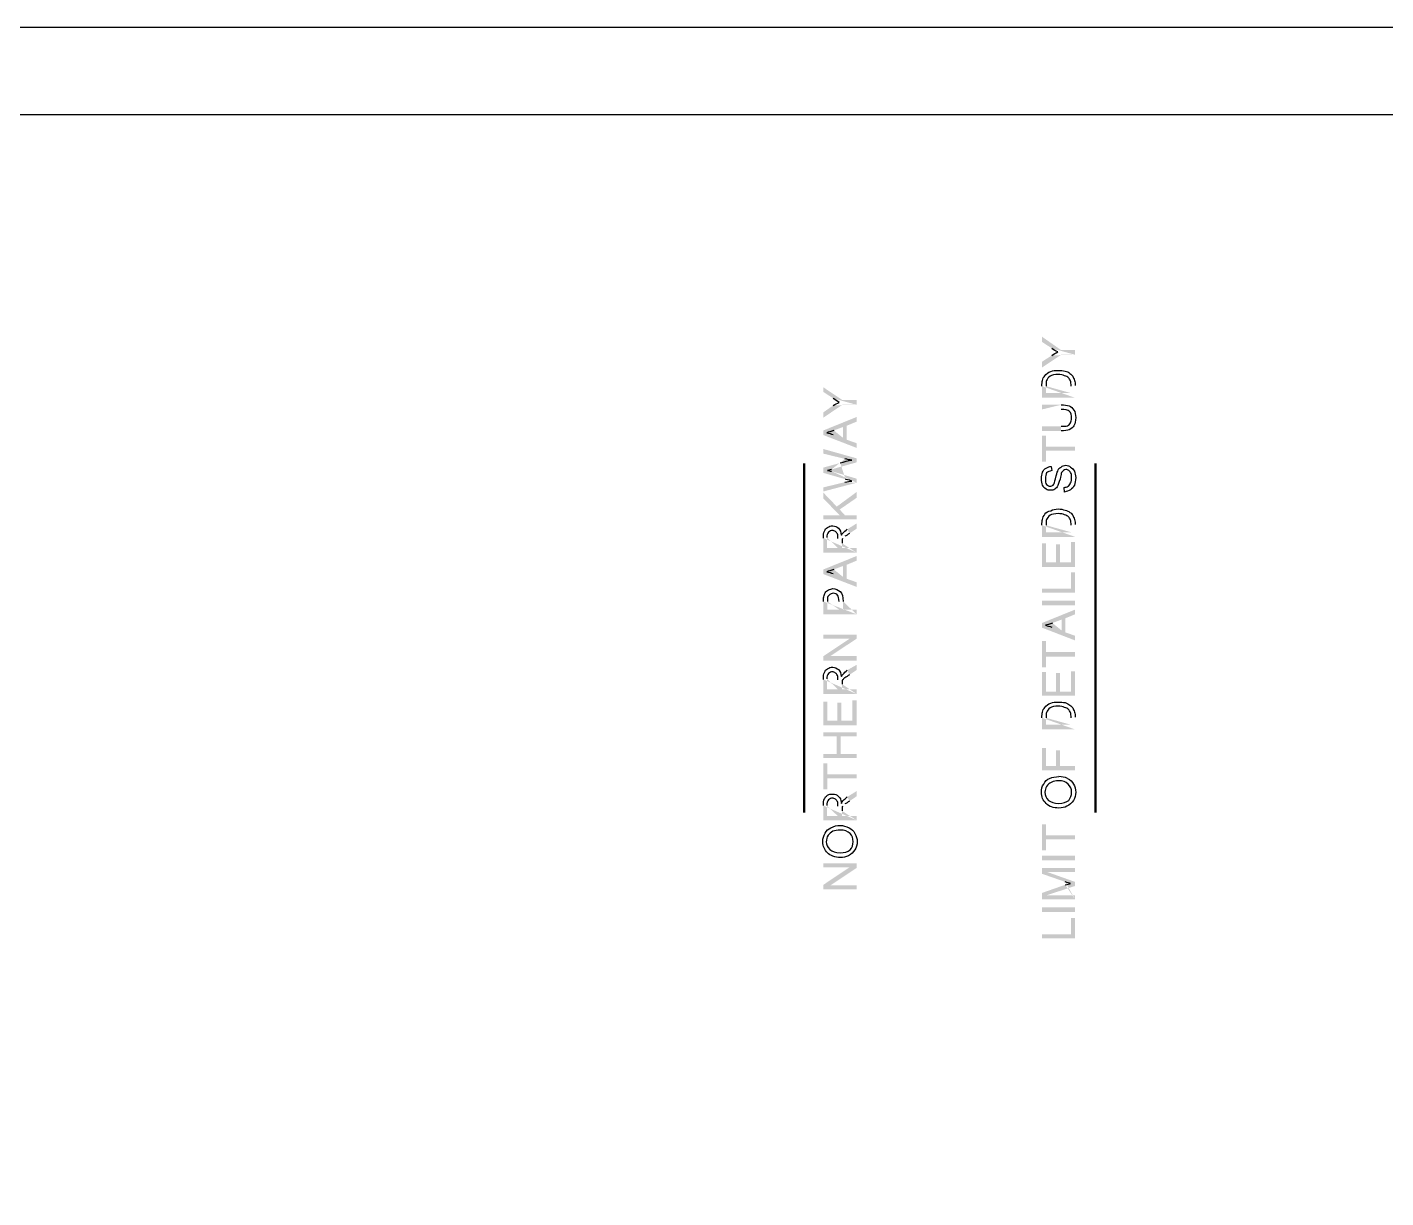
# Model space of a CAD drawing. Header units: feet. Extents: x -88.4 to -52.7, y -30 to -2.4.
# Drawn here: x -65.101 to -61.202, y -5.806 to -2.448 of the extents above; entities that cross this region are included whole.
import ezdxf

# ---------------------------------------------------------------- set-up
doc = ezdxf.new("R2010")
doc.units = ezdxf.units.FT
doc.header["$LTSCALE"] = 0.3
doc.header["$MEASUREMENT"] = 0
doc.layers.add('PDF_Geometry', color=7, linetype='Continuous')
doc.layers.add('PDF_Solid Fills', color=7, linetype='Continuous')

msp = doc.modelspace()

# ---------------------------------------------------------------- hatches: boundary and pattern name
at = {"layer": 'PDF_Solid Fills', "transparency": 33554559}
h = msp.add_hatch(color=256, dxfattribs=at)
h.paths.add_polyline_path([(-62.0935, -3.3877), (-62.1335, -3.3877), (-62.1885, -3.4244), (-62.1885, -3.4077), (-62.1601, -3.3894)], flags=0)
h.paths.add_polyline_path([(-62.1601, -3.3693), (-62.1885, -3.3509), (-62.1885, -3.3359), (-62.1335, -3.3744), (-62.0935, -3.3744), (-62.0935, -3.3877)], flags=0)
h = msp.add_hatch(color=256, dxfattribs=at)
h.paths.add_polyline_path([(-62.7207, -3.5312), (-62.7608, -3.5312), (-62.8158, -3.5679), (-62.8158, -3.5529), (-62.7874, -3.5329)], flags=0)
h.paths.add_polyline_path([(-62.7874, -3.5129), (-62.8158, -3.4945), (-62.8158, -3.4811), (-62.7608, -3.5179), (-62.7207, -3.5179), (-62.7207, -3.5312)], flags=0)
h = msp.add_hatch(color=256, dxfattribs=at)
h.paths.add_polyline_path([(-62.0935, -3.5112), (-62.1885, -3.5112), (-62.1885, -3.4778)], flags=0)
h.paths.add_polyline_path([(-62.0935, -3.4761), (-62.0935, -3.5112)], flags=0)
h.paths.add_polyline_path([(-62.1051, -3.4978), (-62.1051, -3.4778)], flags=0)
h.paths.add_polyline_path([(-62.1768, -3.4778), (-62.1768, -3.4978), (-62.1051, -3.4978)], flags=0)
h = msp.add_hatch(color=256, dxfattribs=at)
h.paths.add_polyline_path([(-62.1885, -3.5446), (-62.1885, -3.5312), (-62.1335, -3.5312)], flags=0)
h.paths.add_polyline_path([(-62.1335, -3.6063), (-62.1885, -3.6063), (-62.1885, -3.593), (-62.1335, -3.593)], flags=0)
h.paths.add_polyline_path([(-62.1335, -3.5446), (-62.1885, -3.5446)], flags=0)
h = msp.add_hatch(color=256, dxfattribs=at)
h.paths.add_polyline_path([(-62.7207, -3.6548), (-62.8158, -3.6181), (-62.8158, -3.6048), (-62.7207, -3.5663), (-62.7207, -3.5797), (-62.749, -3.5914), (-62.749, -3.6314), (-62.7207, -3.6414)], flags=0)
h.paths.add_polyline_path([(-62.7591, -3.6264), (-62.7591, -3.5948), (-62.7858, -3.6048)], flags=0)
h.paths.add_polyline_path([(-62.7874, -3.6164), (-62.7591, -3.6264)], flags=0)
for points in [[(-62.0935, -3.6631), (-62.1769, -3.6631), (-62.1769, -3.6948), (-62.1886, -3.6948), (-62.1886, -3.6197), (-62.1769, -3.6197), (-62.1769, -3.6514), (-62.0935, -3.6514)], [(-62.7207, -3.8601), (-62.8158, -3.8601), (-62.8158, -3.8483), (-62.7691, -3.8483), (-62.8158, -3.8), (-62.8158, -3.7833), (-62.7774, -3.8233), (-62.7207, -3.7816), (-62.7207, -3.7983), (-62.7691, -3.8317), (-62.754, -3.8483), (-62.7207, -3.8483)], [(-62.0935, -3.997), (-62.1886, -3.997), (-62.1886, -3.9285), (-62.1769, -3.9285), (-62.1769, -3.9836), (-62.1486, -3.9836), (-62.1486, -3.9319), (-62.1369, -3.9319), (-62.1369, -3.9836), (-62.1051, -3.9836), (-62.1051, -3.9252), (-62.0935, -3.9252)], [(-62.0935, -4.0704), (-62.1885, -4.0704), (-62.1885, -4.0587), (-62.1051, -4.0587), (-62.1051, -4.012), (-62.0935, -4.012)], [(-62.7207, -4.2657), (-62.8158, -4.2657), (-62.8158, -4.2523), (-62.7407, -4.2023), (-62.8158, -4.2023), (-62.8158, -4.1906), (-62.7207, -4.1906), (-62.7207, -4.2023), (-62.7958, -4.2523), (-62.7207, -4.2523)], [(-62.0935, -4.2539), (-62.1768, -4.2539), (-62.1768, -4.2841), (-62.1885, -4.2841), (-62.1885, -4.2089), (-62.1768, -4.2089), (-62.1768, -4.2406), (-62.0935, -4.2406)], [(-62.0935, -4.3658), (-62.1885, -4.3658), (-62.1885, -4.2974), (-62.1768, -4.2974), (-62.1768, -4.3542), (-62.1485, -4.3542), (-62.1485, -4.3007), (-62.1368, -4.3007), (-62.1368, -4.3542), (-62.1051, -4.3542), (-62.1051, -4.2957), (-62.0935, -4.2957)], [(-62.7207, -4.4509), (-62.8158, -4.4509), (-62.8158, -4.3825), (-62.8041, -4.3825), (-62.8041, -4.4376), (-62.7758, -4.4376), (-62.7758, -4.3858), (-62.7641, -4.3858), (-62.7641, -4.4376), (-62.7323, -4.4376), (-62.7323, -4.3792), (-62.7207, -4.3792)], [(-62.7207, -4.5445), (-62.8158, -4.5445), (-62.8158, -4.5328), (-62.7774, -4.5328), (-62.7774, -4.4827), (-62.8158, -4.4827), (-62.8158, -4.471), (-62.7207, -4.471), (-62.7207, -4.4827), (-62.7658, -4.4827), (-62.7658, -4.5328), (-62.7207, -4.5328)], [(-62.0935, -4.5795), (-62.1885, -4.5795), (-62.1885, -4.516), (-62.1768, -4.516), (-62.1768, -4.5678), (-62.1485, -4.5678), (-62.1485, -4.5227), (-62.1368, -4.5227), (-62.1368, -4.5678), (-62.0935, -4.5678)], [(-62.7207, -4.6029), (-62.8041, -4.6029), (-62.8041, -4.6346), (-62.8158, -4.6346), (-62.8158, -4.5595), (-62.8041, -4.5595), (-62.8041, -4.5912), (-62.7207, -4.5912)], [(-62.0935, -4.7781), (-62.1769, -4.7781), (-62.1769, -4.8098), (-62.1886, -4.8098), (-62.1886, -4.7347), (-62.1769, -4.7347), (-62.1769, -4.7665), (-62.0935, -4.7665)], [(-62.7207, -4.9217), (-62.8158, -4.9217), (-62.8158, -4.9083), (-62.7407, -4.8582), (-62.8158, -4.8582), (-62.8158, -4.8466), (-62.7207, -4.8466), (-62.7207, -4.8599), (-62.7958, -4.91), (-62.7207, -4.91)], [(-62.0935, -5.0619), (-62.1885, -5.0619), (-62.1885, -5.0502), (-62.1051, -5.0502), (-62.1051, -5.0034), (-62.0935, -5.0034)]]:
    msp.add_hatch(color=256, dxfattribs=at).paths.add_polyline_path(points)
h = msp.add_hatch(color=256, dxfattribs=at)
h.paths.add_polyline_path([(-62.7207, -3.7549), (-62.8158, -3.7799), (-62.8158, -3.7682), (-62.754, -3.7532)], flags=0)
h.paths.add_polyline_path([(-62.7523, -3.7449), (-62.8158, -3.7266), (-62.8158, -3.7114), (-62.7674, -3.6981)], flags=0)
h.paths.add_polyline_path([(-62.754, -3.6864), (-62.8158, -3.6714), (-62.8158, -3.6581), (-62.7207, -3.6848), (-62.7207, -3.6964), (-62.7924, -3.7166)], flags=0)
h.paths.add_polyline_path([(-62.7924, -3.7216), (-62.7207, -3.7432), (-62.7207, -3.7549)], flags=0)
h = msp.add_hatch(color=256, dxfattribs=at)
h.paths.add_polyline_path([(-62.7207, -3.9552), (-62.8158, -3.9552), (-62.8158, -3.9134)], flags=0)
h.paths.add_polyline_path([(-62.7473, -3.8884), (-62.7207, -3.8718), (-62.7207, -3.8868), (-62.7407, -3.9001)], flags=0)
h.paths.add_polyline_path([(-62.754, -3.9084, 0.004492), (-62.7608, -3.9151)], flags=0)
h.paths.add_polyline_path([(-62.7624, -3.9285), (-62.7624, -3.9419), (-62.7207, -3.9419), (-62.7207, -3.9552)], flags=0)
h.paths.add_polyline_path([(-62.7741, -3.9419), (-62.7741, -3.9151)], flags=0)
h.paths.add_polyline_path([(-62.8058, -3.9118), (-62.8058, -3.9419), (-62.7741, -3.9419)], flags=0)
h = msp.add_hatch(color=256, dxfattribs=at)
h.paths.add_polyline_path([(-62.0935, -3.9101), (-62.1885, -3.9101), (-62.1885, -3.8768)], flags=0)
h.paths.add_polyline_path([(-62.0935, -3.8751), (-62.0935, -3.9101)], flags=0)
h.paths.add_polyline_path([(-62.1051, -3.8968), (-62.1051, -3.8768)], flags=0)
h.paths.add_polyline_path([(-62.1768, -3.8768), (-62.1768, -3.8968), (-62.1051, -3.8968)], flags=0)
h = msp.add_hatch(color=256, dxfattribs=at)
h.paths.add_polyline_path([(-62.7207, -4.0536), (-62.8158, -4.017), (-62.8158, -4.0036), (-62.7207, -3.9652), (-62.7207, -3.9785), (-62.749, -3.9903), (-62.749, -4.0303), (-62.7207, -4.0403)], flags=0)
h.paths.add_polyline_path([(-62.7591, -4.0253), (-62.7591, -3.9936), (-62.7858, -4.0036)], flags=0)
h.paths.add_polyline_path([(-62.7874, -4.0153), (-62.7591, -4.0253)], flags=0)
h = msp.add_hatch(color=256, dxfattribs=at)
h.paths.add_polyline_path([(-62.7207, -4.1322), (-62.8158, -4.1322), (-62.8158, -4.0954)], flags=0)
h.paths.add_polyline_path([(-62.7591, -4.0954), (-62.7591, -4.1187), (-62.7207, -4.1187), (-62.7207, -4.1322)], flags=0)
h.paths.add_polyline_path([(-62.7708, -4.1187), (-62.7708, -4.0954)], flags=0)
h.paths.add_polyline_path([(-62.8041, -4.0954), (-62.8041, -4.1187), (-62.7708, -4.1187)], flags=0)
h = msp.add_hatch(color=256, dxfattribs=at)
h.paths.add_polyline_path([(-62.0935, -4.2073), (-62.1886, -4.1706), (-62.1886, -4.1573), (-62.0935, -4.1188), (-62.0935, -4.1322), (-62.1218, -4.1439), (-62.1218, -4.1839), (-62.0935, -4.1939)], flags=0)
h.paths.add_polyline_path([(-62.1319, -4.1789), (-62.1319, -4.1473), (-62.1586, -4.1573)], flags=0)
h.paths.add_polyline_path([(-62.1602, -4.1689), (-62.1319, -4.1789)], flags=0)
h = msp.add_hatch(color=256, dxfattribs=at)
h.paths.add_polyline_path([(-62.7207, -4.3608), (-62.8158, -4.3608), (-62.8158, -4.3191)], flags=0)
h.paths.add_polyline_path([(-62.7473, -4.2924), (-62.7207, -4.2774), (-62.7207, -4.2924), (-62.7407, -4.3057)], flags=0)
h.paths.add_polyline_path([(-62.7624, -4.3325), (-62.7624, -4.3475), (-62.7207, -4.3475), (-62.7207, -4.3608)], flags=0)
h.paths.add_polyline_path([(-62.7741, -4.3475), (-62.7741, -4.3207)], flags=0)
h.paths.add_polyline_path([(-62.8058, -4.3174), (-62.8058, -4.3475), (-62.7741, -4.3475)], flags=0)
h = msp.add_hatch(color=256, dxfattribs=at)
h.paths.add_polyline_path([(-62.0935, -4.4626), (-62.1885, -4.4626), (-62.1885, -4.4293)], flags=0)
h.paths.add_polyline_path([(-62.0935, -4.4276), (-62.0935, -4.4626)], flags=0)
h.paths.add_polyline_path([(-62.1051, -4.4493), (-62.1051, -4.4293)], flags=0)
h.paths.add_polyline_path([(-62.1768, -4.4293), (-62.1768, -4.4493), (-62.1051, -4.4493)], flags=0)
h = msp.add_hatch(color=256, dxfattribs=at)
h.paths.add_polyline_path([(-62.7207, -4.723), (-62.8158, -4.723), (-62.8158, -4.6813)], flags=0)
h.paths.add_polyline_path([(-62.7473, -4.6562), (-62.7207, -4.6396), (-62.7207, -4.6546), (-62.7407, -4.668)], flags=0)
h.paths.add_polyline_path([(-62.7608, -4.683, 0.007453), (-62.754, -4.6763)], flags=0)
h.paths.add_polyline_path([(-62.7624, -4.6963), (-62.7624, -4.7113), (-62.7207, -4.7113), (-62.7207, -4.723)], flags=0)
h.paths.add_polyline_path([(-62.7741, -4.7113), (-62.7741, -4.683)], flags=0)
h.paths.add_polyline_path([(-62.8058, -4.6813), (-62.8058, -4.7113), (-62.7741, -4.7113)], flags=0)
h = msp.add_hatch(color=256, dxfattribs=at)
h.paths.add_polyline_path([(-62.0935, -4.9501), (-62.1885, -4.9501), (-62.1885, -4.9317), (-62.1218, -4.9083)], flags=0)
h.paths.add_polyline_path([(-62.1218, -4.9), (-62.1885, -4.8767), (-62.1885, -4.8599), (-62.0935, -4.8599), (-62.0935, -4.8716), (-62.1735, -4.8716), (-62.0935, -4.9), (-62.0935, -4.9117), (-62.1751, -4.9383), (-62.0935, -4.9383), (-62.0935, -4.9501)], flags=0)

# ---------------------------------------------------------------- linework, layer by layer
at = {"layer": 'PDF_Geometry', "lineweight": 25}
for points in [[(-68.9998, -12.4632), (-68.9998, -2.4479), (-53.4855, -2.4479), (-53.4855, -12.4632)], [(-54.9868, -2.6983), (-54.9868, -11.7121), (-67.9989, -11.7121), (-67.9989, -2.6983)]]:
    msp.add_lwpolyline(points, close=True, dxfattribs=at)
at = {"layer": 'PDF_Geometry', "lineweight": 50}
for points in [[(-62.8709, -4.7013), (-62.8709, -3.6998)], [(-62.035, -4.7013), (-62.035, -3.6998)]]:
    msp.add_lwpolyline(points, dxfattribs=at)
at = {"layer": 'PDF_Geometry', "lineweight": 25}
for points in [[(-62.1618, -3.7081), (-62.1601, -3.7199)], [(-62.1235, -3.7816), (-62.1251, -3.7682)]]:
    msp.add_lwpolyline(points, dxfattribs=at)
msp.add_lwpolyline([(-62.1151, -4.6029, 0.099038), (-62.1401, -4.5978)], format="xyb", dxfattribs=at)
for points in [[(-62.1435, -3.3794), (-62.1485, -3.3777), (-62.1551, -3.3744), (-62.1601, -3.3693)], [(-62.1601, -3.3894), (-62.1551, -3.386), (-62.1485, -3.3827), (-62.1435, -3.3794)], [(-62.1885, -3.4778), (-62.1885, -3.4711), (-62.1885, -3.4645), (-62.1868, -3.4611)], [(-62.1868, -3.4611), (-62.1868, -3.4561), (-62.1835, -3.4511), (-62.1801, -3.4478)], [(-62.1801, -3.4478), (-62.1768, -3.4428), (-62.1701, -3.4377), (-62.1635, -3.436)], [(-62.1751, -3.4611), (-62.1768, -3.4661), (-62.1768, -3.4711), (-62.1768, -3.4778)], [(-62.1651, -3.4495), (-62.1701, -3.4528), (-62.1735, -3.4578), (-62.1751, -3.4611)], [(-62.1418, -3.4445), (-62.1518, -3.4445), (-62.1601, -3.4461), (-62.1651, -3.4495)], [(-62.1635, -3.436), (-62.1568, -3.4327), (-62.1501, -3.4327), (-62.1418, -3.4327)], [(-62.1418, -3.4327), (-62.1351, -3.4327), (-62.1285, -3.4327), (-62.1218, -3.4344)], [(-62.1235, -3.4478), (-62.1285, -3.4461), (-62.1351, -3.4445), (-62.1418, -3.4445)], [(-62.1118, -3.4545), (-62.1151, -3.4511), (-62.1185, -3.4495), (-62.1235, -3.4478)], [(-62.1218, -3.4344), (-62.1168, -3.436), (-62.1118, -3.4377), (-62.1085, -3.4411)], [(-62.1068, -3.4628), (-62.1085, -3.4595), (-62.1101, -3.4561), (-62.1118, -3.4545)], [(-62.1085, -3.4411), (-62.1051, -3.4445), (-62.1018, -3.4461), (-62.1001, -3.4495)], [(-62.1051, -3.4778), (-62.1051, -3.4711), (-62.1051, -3.4661), (-62.1068, -3.4628)], [(-62.1001, -3.4495), (-62.0985, -3.4528), (-62.0968, -3.4561), (-62.0951, -3.4611)], [(-62.0951, -3.4611), (-62.0935, -3.4661), (-62.0935, -3.4711), (-62.0935, -3.4761)], [(-62.7708, -3.5246), (-62.7758, -3.5212), (-62.7824, -3.5179), (-62.7874, -3.5129)], [(-62.7874, -3.5329), (-62.7824, -3.5296), (-62.7758, -3.5262), (-62.7708, -3.5246)], [(-62.1335, -3.5312), (-62.1235, -3.5312), (-62.1168, -3.5329), (-62.1101, -3.5346)], [(-62.1101, -3.5496), (-62.1135, -3.5462), (-62.1218, -3.5446), (-62.1335, -3.5446)], [(-62.1101, -3.5346), (-62.1051, -3.5362), (-62.1001, -3.5412), (-62.0968, -3.5462)], [(-62.0968, -3.5462), (-62.0935, -3.5512), (-62.0918, -3.5596), (-62.0918, -3.5679)], [(-62.1151, -3.5913), (-62.1118, -3.5897), (-62.1085, -3.588), (-62.1068, -3.583)], [(-62.1035, -3.5696), (-62.1035, -3.5612), (-62.1051, -3.5546), (-62.1101, -3.5496)], [(-62.1068, -3.583), (-62.1051, -3.5797), (-62.1035, -3.5746), (-62.1035, -3.5696)], [(-62.0918, -3.5679), (-62.0918, -3.578), (-62.0935, -3.5847), (-62.0968, -3.5913)], [(-62.7858, -3.6048), (-62.7941, -3.6081), (-62.8008, -3.6098), (-62.8058, -3.6114)], [(-62.8058, -3.6114), (-62.7991, -3.6131), (-62.7941, -3.6148), (-62.7874, -3.6164)], [(-62.1335, -3.593), (-62.1251, -3.593), (-62.1201, -3.593), (-62.1151, -3.5913)], [(-62.1101, -3.603), (-62.1151, -3.6047), (-62.1235, -3.6063), (-62.1335, -3.6063)], [(-62.0968, -3.5913), (-62.1001, -3.5963), (-62.1035, -3.5997), (-62.1101, -3.603)], [(-62.7674, -3.6981), (-62.7558, -3.6948), (-62.744, -3.6914), (-62.734, -3.6898)], [(-62.734, -3.6898), (-62.7407, -3.6898), (-62.7473, -3.6881), (-62.754, -3.6864)], [(-62.7924, -3.7166), (-62.7991, -3.7182), (-62.8024, -3.7199), (-62.8041, -3.7199)], [(-62.8041, -3.7199), (-62.8008, -3.7199), (-62.7958, -3.7216), (-62.7924, -3.7216)], [(-62.1901, -3.7432), (-62.1901, -3.7366), (-62.1885, -3.7299), (-62.1868, -3.7249)], [(-62.1868, -3.7249), (-62.1851, -3.7199), (-62.1818, -3.7149), (-62.1768, -3.7131)], [(-62.1751, -3.7266), (-62.1768, -3.7299), (-62.1785, -3.7366), (-62.1785, -3.7432)], [(-62.1768, -3.7131), (-62.1718, -3.7098), (-62.1668, -3.7081), (-62.1618, -3.7081)], [(-62.1601, -3.7199), (-62.1668, -3.7216), (-62.1718, -3.7232), (-62.1751, -3.7266)], [(-62.1501, -3.7432), (-62.1468, -3.7316), (-62.1451, -3.7249), (-62.1435, -3.7216)], [(-62.1435, -3.7216), (-62.1418, -3.7166), (-62.1385, -3.7114), (-62.1335, -3.7098)], [(-62.1335, -3.7282), (-62.1335, -3.7316), (-62.1351, -3.7366), (-62.1368, -3.7449)], [(-62.1335, -3.7098), (-62.1301, -3.7064), (-62.1251, -3.7048), (-62.1201, -3.7048)], [(-62.1268, -3.7199), (-62.1301, -3.7216), (-62.1318, -3.7249), (-62.1335, -3.7282)], [(-62.1201, -3.7166), (-62.1218, -3.7166), (-62.1251, -3.7182), (-62.1268, -3.7199)], [(-62.1201, -3.7048), (-62.1151, -3.7048), (-62.1101, -3.7064), (-62.1068, -3.7098)], [(-62.1118, -3.7199), (-62.1135, -3.7182), (-62.1168, -3.7166), (-62.1201, -3.7166)], [(-62.1051, -3.7282), (-62.1068, -3.7249), (-62.1085, -3.7216), (-62.1118, -3.7199)], [(-62.1068, -3.7098), (-62.1018, -3.7131), (-62.0985, -3.7166), (-62.0951, -3.7216)], [(-62.1068, -3.7549), (-62.1035, -3.7516), (-62.1035, -3.7466), (-62.1035, -3.7416)], [(-62.1035, -3.7416), (-62.1035, -3.7366), (-62.1035, -3.7316), (-62.1051, -3.7282)], [(-62.0951, -3.7216), (-62.0935, -3.7282), (-62.0918, -3.7332), (-62.0918, -3.7399)], [(-62.0918, -3.7399), (-62.0918, -3.7482), (-62.0935, -3.7566), (-62.0951, -3.7616)], [(-62.754, -3.7532), (-62.7473, -3.7516), (-62.7407, -3.7499), (-62.734, -3.7499)], [(-62.734, -3.7499), (-62.744, -3.7466), (-62.7507, -3.7449), (-62.7523, -3.7449)], [(-62.1868, -3.7616), (-62.1885, -3.7566), (-62.1901, -3.7499), (-62.1901, -3.7432)], [(-62.1768, -3.7732), (-62.1818, -3.7699), (-62.1851, -3.7666), (-62.1868, -3.7616)], [(-62.1785, -3.7432), (-62.1785, -3.7516), (-62.1785, -3.7566), (-62.1751, -3.7599)], [(-62.1635, -3.7766), (-62.1685, -3.7766), (-62.1735, -3.7766), (-62.1768, -3.7732)], [(-62.1751, -3.7599), (-62.1718, -3.7632), (-62.1685, -3.7649), (-62.1651, -3.7649)], [(-62.1651, -3.7649), (-62.1618, -3.7649), (-62.1585, -3.7632), (-62.1568, -3.7616)], [(-62.1518, -3.7732), (-62.1551, -3.7766), (-62.1601, -3.7766), (-62.1635, -3.7766)], [(-62.1568, -3.7616), (-62.1535, -3.7582), (-62.1518, -3.7532), (-62.1501, -3.7432)], [(-62.1435, -3.7632), (-62.1451, -3.7682), (-62.1485, -3.7716), (-62.1518, -3.7732)], [(-62.1368, -3.7449), (-62.1401, -3.7549), (-62.1418, -3.7599), (-62.1435, -3.7632)], [(-62.1251, -3.7682), (-62.1201, -3.7682), (-62.1168, -3.7666), (-62.1135, -3.7649)], [(-62.1068, -3.7749), (-62.1118, -3.7782), (-62.1185, -3.7799), (-62.1235, -3.7816)], [(-62.1135, -3.7649), (-62.1101, -3.7632), (-62.1085, -3.7599), (-62.1068, -3.7549)], [(-62.0951, -3.7616), (-62.0985, -3.7682), (-62.1018, -3.7716), (-62.1068, -3.7749)], [(-62.1868, -3.8601), (-62.1868, -3.8551), (-62.1835, -3.8501), (-62.1801, -3.845)], [(-62.1801, -3.845), (-62.1768, -3.84), (-62.1701, -3.8367), (-62.1635, -3.835)], [(-62.1651, -3.8483), (-62.1701, -3.8518), (-62.1735, -3.8568), (-62.1751, -3.8601)], [(-62.1418, -3.8433), (-62.1518, -3.8433), (-62.1601, -3.845), (-62.1651, -3.8483)], [(-62.1635, -3.835), (-62.1568, -3.8317), (-62.1501, -3.83), (-62.1418, -3.83)], [(-62.1418, -3.83), (-62.1351, -3.83), (-62.1285, -3.8317), (-62.1218, -3.8333)], [(-62.1235, -3.8467), (-62.1285, -3.845), (-62.1351, -3.8433), (-62.1418, -3.8433)], [(-62.1118, -3.8534), (-62.1151, -3.8501), (-62.1185, -3.8483), (-62.1235, -3.8467)], [(-62.1218, -3.8333), (-62.1168, -3.835), (-62.1118, -3.8367), (-62.1085, -3.84)], [(-62.1068, -3.8618), (-62.1085, -3.8584), (-62.1101, -3.8551), (-62.1118, -3.8534)], [(-62.1085, -3.84), (-62.1051, -3.8417), (-62.1018, -3.845), (-62.1001, -3.8483)], [(-62.1001, -3.8483), (-62.0985, -3.8518), (-62.0968, -3.8551), (-62.0951, -3.8601)], [(-62.8158, -3.9134), (-62.8158, -3.9051), (-62.8158, -3.8984), (-62.8124, -3.8934)], [(-62.8124, -3.8934), (-62.8108, -3.8884), (-62.8091, -3.8851), (-62.8041, -3.8834)], [(-62.8008, -3.8968), (-62.8041, -3.9001), (-62.8058, -3.9051), (-62.8058, -3.9118)], [(-62.8041, -3.8834), (-62.7991, -3.8801), (-62.7958, -3.8784), (-62.7891, -3.8784)], [(-62.7891, -3.8918), (-62.7941, -3.8918), (-62.7974, -3.8934), (-62.8008, -3.8968)], [(-62.7891, -3.8784), (-62.7824, -3.8784), (-62.7774, -3.8818), (-62.7724, -3.8851)], [(-62.7808, -3.8951), (-62.7841, -3.8934), (-62.7874, -3.8918), (-62.7891, -3.8918)], [(-62.7758, -3.9018), (-62.7774, -3.8984), (-62.7791, -3.8968), (-62.7808, -3.8951)], [(-62.7724, -3.8851), (-62.7674, -3.8901), (-62.7658, -3.8968), (-62.7641, -3.9051)], [(-62.7641, -3.9051), (-62.7624, -3.9018), (-62.7608, -3.9001), (-62.7591, -3.8984)], [(-62.7591, -3.8984), (-62.7558, -3.8951), (-62.7523, -3.8918), (-62.7473, -3.8884)], [(-62.1885, -3.8768), (-62.1885, -3.8701), (-62.1885, -3.8634), (-62.1868, -3.8601)], [(-62.1751, -3.8601), (-62.1768, -3.8634), (-62.1768, -3.8701), (-62.1768, -3.8768)], [(-62.1051, -3.8768), (-62.1051, -3.8701), (-62.1051, -3.8651), (-62.1068, -3.8618)], [(-62.0951, -3.8601), (-62.0935, -3.8651), (-62.0935, -3.8701), (-62.0935, -3.8751)], [(-62.7741, -3.9151), (-62.7741, -3.9101), (-62.7741, -3.9051), (-62.7758, -3.9018)], [(-62.7608, -3.9151), (-62.7608, -3.9168), (-62.7624, -3.9185), (-62.7624, -3.9202)], [(-62.7624, -3.9202), (-62.7624, -3.9219), (-62.7624, -3.9252), (-62.7624, -3.9285)], [(-62.7407, -3.9001), (-62.7457, -3.9034), (-62.7507, -3.9068), (-62.754, -3.9084)], [(-62.7858, -4.0036), (-62.7941, -4.007), (-62.8008, -4.0086), (-62.8058, -4.0103)], [(-62.8058, -4.0103), (-62.7991, -4.012), (-62.7941, -4.0136), (-62.7874, -4.0153)], [(-62.8158, -4.0954), (-62.8158, -4.0904), (-62.8158, -4.0854), (-62.8141, -4.0821)], [(-62.8141, -4.0821), (-62.8141, -4.0771), (-62.8124, -4.0737), (-62.8108, -4.0704)], [(-62.8108, -4.0704), (-62.8091, -4.0671), (-62.8058, -4.0637), (-62.8008, -4.0621)], [(-62.7974, -4.0754), (-62.8008, -4.0771), (-62.8024, -4.0804), (-62.8041, -4.0837)], [(-62.8041, -4.0837), (-62.8041, -4.0854), (-62.8041, -4.0887), (-62.8041, -4.0954)], [(-62.8008, -4.0621), (-62.7974, -4.0604), (-62.7924, -4.0587), (-62.7891, -4.0587)], [(-62.7874, -4.0721), (-62.7924, -4.0721), (-62.7958, -4.0737), (-62.7974, -4.0754)], [(-62.7891, -4.0587), (-62.7808, -4.0587), (-62.7741, -4.0621), (-62.7674, -4.0671)], [(-62.7758, -4.0771), (-62.7774, -4.0737), (-62.7824, -4.0721), (-62.7874, -4.0721)], [(-62.7708, -4.0954), (-62.7708, -4.0871), (-62.7724, -4.0804), (-62.7758, -4.0771)], [(-62.7674, -4.0671), (-62.7624, -4.0721), (-62.7591, -4.0821), (-62.7591, -4.0954)], [(-62.1586, -4.1573), (-62.1669, -4.1606), (-62.1736, -4.1623), (-62.1786, -4.1639)], [(-62.1786, -4.1639), (-62.1719, -4.1656), (-62.1669, -4.1673), (-62.1602, -4.1689)], [(-62.8041, -4.2891), (-62.7991, -4.2857), (-62.7958, -4.2841), (-62.7891, -4.2841)], [(-62.7891, -4.2841), (-62.7824, -4.2841), (-62.7774, -4.2874), (-62.7724, -4.2907)], [(-62.8158, -4.3191), (-62.8158, -4.3091), (-62.8158, -4.3041), (-62.8124, -4.2991)], [(-62.8124, -4.2991), (-62.8108, -4.2941), (-62.8091, -4.2907), (-62.8041, -4.2891)], [(-62.8008, -4.3024), (-62.8041, -4.3057), (-62.8058, -4.3107), (-62.8058, -4.3174)], [(-62.7891, -4.2974), (-62.7941, -4.2974), (-62.7974, -4.2991), (-62.8008, -4.3024)], [(-62.7808, -4.3007), (-62.7841, -4.2991), (-62.7874, -4.2974), (-62.7891, -4.2974)], [(-62.7758, -4.3074), (-62.7774, -4.3041), (-62.7791, -4.3024), (-62.7808, -4.3007)], [(-62.7741, -4.3207), (-62.7741, -4.3157), (-62.7741, -4.3107), (-62.7758, -4.3074)], [(-62.7724, -4.2907), (-62.7674, -4.2957), (-62.7658, -4.3024), (-62.7641, -4.3107)], [(-62.7641, -4.3107), (-62.7624, -4.3074), (-62.7608, -4.3057), (-62.7591, -4.3041)], [(-62.7608, -4.3207), (-62.7608, -4.3224), (-62.7624, -4.3241), (-62.7624, -4.3257)], [(-62.7624, -4.3257), (-62.7624, -4.3274), (-62.7624, -4.3308), (-62.7624, -4.3325)], [(-62.754, -4.3141), (-62.7574, -4.3157), (-62.7591, -4.3191), (-62.7608, -4.3207)], [(-62.7591, -4.3041), (-62.7558, -4.3007), (-62.7523, -4.2957), (-62.7473, -4.2924)], [(-62.7407, -4.3057), (-62.7457, -4.3091), (-62.7507, -4.3124), (-62.754, -4.3141)], [(-62.1868, -4.4126), (-62.1868, -4.4076), (-62.1835, -4.4026), (-62.1801, -4.3993)], [(-62.1801, -4.3993), (-62.1768, -4.3942), (-62.1701, -4.3892), (-62.1635, -4.3875)], [(-62.1651, -4.4009), (-62.1701, -4.4043), (-62.1735, -4.4093), (-62.1751, -4.4143)], [(-62.1418, -4.3958), (-62.1518, -4.3958), (-62.1601, -4.3976), (-62.1651, -4.4009)], [(-62.1635, -4.3875), (-62.1568, -4.3842), (-62.1501, -4.3842), (-62.1418, -4.3842)], [(-62.1418, -4.3842), (-62.1351, -4.3842), (-62.1285, -4.3842), (-62.1218, -4.3858)], [(-62.1235, -4.3993), (-62.1285, -4.3976), (-62.1351, -4.3958), (-62.1418, -4.3958)], [(-62.1118, -4.4059), (-62.1151, -4.4026), (-62.1185, -4.4009), (-62.1235, -4.3993)], [(-62.1218, -4.3858), (-62.1168, -4.3875), (-62.1118, -4.3908), (-62.1085, -4.3925)], [(-62.1085, -4.3925), (-62.1051, -4.3958), (-62.1018, -4.3976), (-62.1001, -4.4009)], [(-62.1001, -4.4009), (-62.0985, -4.4043), (-62.0968, -4.4076), (-62.0951, -4.4126)], [(-62.1885, -4.4293), (-62.1885, -4.4226), (-62.1885, -4.4159), (-62.1868, -4.4126)], [(-62.1751, -4.4143), (-62.1768, -4.4176), (-62.1768, -4.4226), (-62.1768, -4.4293)], [(-62.1068, -4.4143), (-62.1085, -4.4109), (-62.1101, -4.4076), (-62.1118, -4.4059)], [(-62.1051, -4.4293), (-62.1051, -4.4226), (-62.1051, -4.4176), (-62.1068, -4.4143)], [(-62.0951, -4.4126), (-62.0935, -4.4176), (-62.0935, -4.4226), (-62.0935, -4.4276)], [(-62.1668, -4.6029), (-62.1585, -4.5995), (-62.1501, -4.5978), (-62.1401, -4.5978)], [(-62.1901, -4.6429), (-62.1901, -4.6346), (-62.1885, -4.6262), (-62.1835, -4.6196)], [(-62.1835, -4.6196), (-62.1801, -4.6112), (-62.1735, -4.6062), (-62.1668, -4.6029)], [(-62.1751, -4.6262), (-62.1785, -4.6312), (-62.1801, -4.6362), (-62.1801, -4.6429)], [(-62.1618, -4.6146), (-62.1668, -4.6162), (-62.1718, -4.6212), (-62.1751, -4.6262)], [(-62.1418, -4.6096), (-62.1485, -4.6096), (-62.1551, -4.6112), (-62.1618, -4.6146)], [(-62.1135, -4.6196), (-62.1201, -4.6129), (-62.1285, -4.6096), (-62.1418, -4.6096)], [(-62.1151, -4.6029), (-62.1068, -4.6062), (-62.1018, -4.6129), (-62.0985, -4.6196)], [(-62.1035, -4.6429), (-62.1035, -4.6329), (-62.1068, -4.6262), (-62.1135, -4.6196)], [(-62.0985, -4.6196), (-62.0935, -4.6262), (-62.0918, -4.6346), (-62.0918, -4.6429)], [(-62.8158, -4.6813), (-62.8158, -4.673), (-62.8158, -4.6663), (-62.8124, -4.6612)], [(-62.8124, -4.6612), (-62.8108, -4.6579), (-62.8091, -4.6546), (-62.8041, -4.6512)], [(-62.8008, -4.6647), (-62.8041, -4.668), (-62.8058, -4.673), (-62.8058, -4.6813)], [(-62.8041, -4.6512), (-62.7991, -4.6479), (-62.7958, -4.6479), (-62.7891, -4.6479)], [(-62.7891, -4.6596), (-62.7941, -4.6596), (-62.7974, -4.6612), (-62.8008, -4.6647)], [(-62.7891, -4.6479), (-62.7824, -4.6479), (-62.7774, -4.6496), (-62.7724, -4.6546)], [(-62.7808, -4.663), (-62.7841, -4.6612), (-62.7874, -4.6596), (-62.7891, -4.6596)], [(-62.7758, -4.6697), (-62.7774, -4.6663), (-62.7791, -4.6647), (-62.7808, -4.663)], [(-62.7741, -4.683), (-62.7741, -4.678), (-62.7741, -4.673), (-62.7758, -4.6697)], [(-62.7724, -4.6546), (-62.7674, -4.6579), (-62.7658, -4.6647), (-62.7641, -4.6747)], [(-62.7641, -4.6747), (-62.7624, -4.6713), (-62.7608, -4.668), (-62.759, -4.6663)], [(-62.759, -4.6663), (-62.7557, -4.663), (-62.7523, -4.6596), (-62.7473, -4.6562)], [(-62.7407, -4.668), (-62.7457, -4.6713), (-62.7507, -4.6747), (-62.754, -4.6763)], [(-62.1768, -4.6747), (-62.1851, -4.6662), (-62.1901, -4.6562), (-62.1901, -4.6429)], [(-62.1801, -4.6429), (-62.1801, -4.6512), (-62.1768, -4.6596), (-62.1701, -4.6662)], [(-62.1401, -4.688), (-62.1551, -4.688), (-62.1685, -4.6847), (-62.1768, -4.6747)], [(-62.1701, -4.6662), (-62.1635, -4.6713), (-62.1535, -4.6747), (-62.1401, -4.6747)], [(-62.1401, -4.6747), (-62.1285, -4.6747), (-62.1185, -4.6713), (-62.1118, -4.6662)], [(-62.0985, -4.6662), (-62.1035, -4.673), (-62.1085, -4.6797), (-62.1168, -4.683)], [(-62.1118, -4.6662), (-62.1068, -4.6596), (-62.1035, -4.6512), (-62.1035, -4.6429)], [(-62.0918, -4.6429), (-62.0918, -4.6512), (-62.0935, -4.6596), (-62.0985, -4.6662)], [(-62.7608, -4.683), (-62.7608, -4.6847), (-62.7624, -4.6863), (-62.7624, -4.6897)], [(-62.7624, -4.6897), (-62.7624, -4.6913), (-62.7624, -4.693), (-62.7624, -4.6963)], [(-62.1168, -4.683), (-62.1235, -4.6863), (-62.1318, -4.688), (-62.1401, -4.688)], [(-62.8108, -4.7598), (-62.8074, -4.7531), (-62.8008, -4.7481), (-62.7941, -4.7448)], [(-62.7891, -4.7548), (-62.7941, -4.7581), (-62.7991, -4.7614), (-62.8024, -4.7664)], [(-62.7941, -4.7448), (-62.7858, -4.7398), (-62.7774, -4.7381), (-62.7674, -4.7381)], [(-62.7674, -4.7514), (-62.7758, -4.7514), (-62.7824, -4.7531), (-62.7891, -4.7548)], [(-62.7674, -4.7381), (-62.7591, -4.7381), (-62.7507, -4.7414), (-62.7423, -4.7448)], [(-62.739, -4.7614), (-62.7457, -4.7548), (-62.7558, -4.7514), (-62.7674, -4.7514)], [(-62.7423, -4.7448), (-62.734, -4.7481), (-62.729, -4.7531), (-62.7257, -4.7614)], [(-62.8174, -4.7848), (-62.8174, -4.7748), (-62.8158, -4.7681), (-62.8108, -4.7598)], [(-62.8041, -4.8166), (-62.8124, -4.8082), (-62.8174, -4.7981), (-62.8174, -4.7848)], [(-62.8024, -4.7664), (-62.8058, -4.7714), (-62.8074, -4.7781), (-62.8074, -4.7848)], [(-62.8074, -4.7848), (-62.8074, -4.7931), (-62.8041, -4.7998), (-62.7974, -4.8066)], [(-62.7307, -4.7848), (-62.7307, -4.7748), (-62.7323, -4.7664), (-62.739, -4.7614)], [(-62.739, -4.8082), (-62.7323, -4.8014), (-62.7307, -4.7931), (-62.7307, -4.7848)], [(-62.7257, -4.7614), (-62.7207, -4.7681), (-62.719, -4.7764), (-62.719, -4.7848)], [(-62.719, -4.7848), (-62.719, -4.7931), (-62.7207, -4.8014), (-62.7257, -4.8082)], [(-62.7674, -4.8299), (-62.7824, -4.8299), (-62.7958, -4.8249), (-62.8041, -4.8166)], [(-62.7974, -4.8066), (-62.7908, -4.8132), (-62.7808, -4.8166), (-62.7674, -4.8166)], [(-62.7674, -4.8166), (-62.7558, -4.8166), (-62.7457, -4.8132), (-62.739, -4.8082)], [(-62.744, -4.8249), (-62.7507, -4.8282), (-62.7591, -4.8299), (-62.7674, -4.8299)], [(-62.7257, -4.8082), (-62.7307, -4.8149), (-62.7357, -4.8199), (-62.744, -4.8249)], [(-62.1068, -4.905), (-62.1101, -4.9033), (-62.1151, -4.9017), (-62.1218, -4.9)], [(-62.1218, -4.9083), (-62.1151, -4.9067), (-62.1101, -4.905), (-62.1068, -4.905)]]:
    msp.add_open_spline(points, degree=3, dxfattribs=at)
at = {"layer": 'PDF_Solid Fills', "lineweight": 25, "transparency": 33554559}
for points in [[(-62.1889, -4.1064), (-62.1889, -4.0931), (-62.0939, -4.1064), (-62.0939, -4.0931)], [(-62.1889, -4.8381), (-62.1889, -4.8248), (-62.0939, -4.8381), (-62.0939, -4.8248)], [(-62.1889, -4.9864), (-62.1889, -4.9731), (-62.0939, -4.9864), (-62.0939, -4.9731)]]:
    msp.add_solid(points, dxfattribs=at)

doc.saveas('drawing.dxf')
